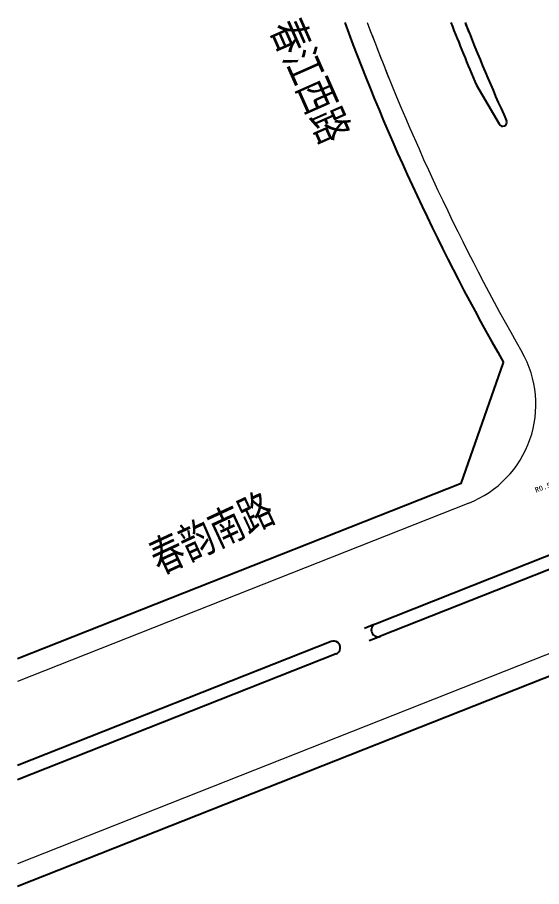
# Model space of a CAD drawing. Header units: millimetres. Extents: x 6299 to 195995, y 19522 to 226352.
# Drawn here: x 10130.2 to 10229.2, y 22341 to 22505.1 of the extents above; entities that cross this region are included whole.
import ezdxf

# ---------------------------------------------------------------- set-up
doc = ezdxf.new("R2010")
doc.units = ezdxf.units.MM
doc.linetypes.add('DASHDOT', pattern=[25.399999999999995, 12.7, -6.349999999999998, 0, -6.349999999999998])
for name, color, linetype in [('@-拆绿化长度', 5, 'Continuous'), ('@-道路名称', 7, 'Continuous'), ('@-道路红线', 1, 'Continuous'), ('@-隔离岛标注', 7, 'Continuous'), ('RD-中线', 1, 'DASHDOT')]:
    doc.layers.add(name, color=color, linetype=linetype)
doc.layers.add('@-路缘石', color=7, linetype='Continuous', lineweight=0)
doc.styles.add('--黑体', font='simhei.ttf')
doc.styles.add('HZTXT', font='', dxfattribs={"width": 0.7, "height": 0.2})
doc.styles.get('HZTXT').set_extended_font_data('NSimSun')
doc.dimstyles.new('标志标注', dxfattribs={"dimtxt": 1, "dimasz": 0.5, "dimexe": 0, "dimexo": 0, "dimgap": 0.25, "dimtad": 1, "dimzin": 0, "dimdsep": 46, "dimtxsty": '--黑体', "dimblk": 'ARCHTICK', "dimcen": 0.09, "dimadec": 0, "dimazin": 0, "dimtfac": 1, "dimtix": 1, "dimtmove": 2, "dimatfit": 0, "dimfxl": 1, "dimtolj": 1, "dimtzin": 0, "dimarcsym": 0})

# ---------------------------------------------------------------- blocks, each defined once
blk = doc.blocks.new('*D26')
at = {"layer": '@-隔离岛标注', "color": 0, "lineweight": -2, "transparency": 16777216}
for p, q in [((10231.96735409391, 22417.28796380958), (10231.02825288852, 22416.94432311637)), ((10233.37600590201, 22417.80342484939), (10232.90645529931, 22417.63160450279))]:
    blk.add_line(p, q, dxfattribs=at)
at = {"layer": '@-隔离岛标注', "color": 0, "transparency": 16777216}
blk.add_solid([(10231.91008064505, 22417.44448067715), (10232.02462754279, 22417.13144694201), (10232.90645529931, 22417.63160450279)], dxfattribs=at)
at = {"layer": 'Defpoints', "color": 0, "transparency": 16777216}
for p in [(10232.90645529931, 22417.63160450279, 3.54891667e-08), (10233.37600590201, 22417.80342484939, 3.54891667e-08)]:
    blk.add_point(p, dxfattribs=at)
at = {"layer": '@-隔离岛标注', "color": 0, "transparency": 16777216, "insert": (10229.7775361161, 22416.48665446875), "char_height": 1, "attachment_point": 5, "rotation": 20.098840697055024, "style": '--黑体'}
blk.add_mtext('\\A1;R0.50', dxfattribs=at)

msp = doc.modelspace()

# ---------------------------------------------------------------- linework, layer by layer
at = {"layer": '@-拆绿化长度', "color": 8, "linetype": 'Continuous', "ltscale": 0.01, "elevation": 3.54891667e-08, "flags": 128}
for points in [[(10197.34486403381, 22390.4009354045), (10195.71722718812, 22389.75805260137)], [(10197.80990313258, 22390.5846162054), (10197.34486403381, 22390.4009354045)], [(10198.24089029051, 22388.06690116432), (10196.63563119259, 22387.43285710753)], [(10198.72830713705, 22388.25942071155), (10198.24089029051, 22388.06690116432)]]:
    msp.add_lwpolyline(points, dxfattribs=at)
at = {"layer": '@-路缘石', "color": 0, "elevation": 3.54891667e-08}
for points in [[(10196.2559064393, 22504.08654489187, 0.04045136979456102), (10225.4492666269, 22441.94754714813)], [(10196.2559064393, 22504.08654489187, 0.006768970128637218), (10200.43709950376, 22493.36636412966)], [(10215.44072893069, 22413.40730838574, 0.4570145024453364), (10225.4492666269, 22441.94754714813)]]:
    msp.add_lwpolyline(points, format="xyb", dxfattribs=at)
for points in [[(10215.44072893069, 22413.40730838574), (10130.17856061122, 22379.73051990856)], [(10232.61436667004, 22385.78482997518), (10130.17856061122, 22345.32481070606)]]:
    msp.add_lwpolyline(points, dxfattribs=at)
at = {"layer": '@-道路红线', "elevation": 3.54891667e-08}
for points in [[(10191.98737622337, 22504.08654489187, 0.04132525292442315), (10221.97811268051, 22439.9598121858)], [(10191.98737622336, 22504.08654489187, 0.04132525292442968), (10221.97811268051, 22439.9598121858)]]:
    msp.add_lwpolyline(points, format="xyb", dxfattribs=at)
for points in [[(10213.97128252355, 22417.12762117588), (10221.97811268051, 22439.9598121858)], [(10213.97128252355, 22417.12762117588), (10221.97811268051, 22439.9598121858)], [(10213.97128252355, 22417.12762117589), (10130.17856061122, 22384.03123355887)], [(10237.40609751773, 22383.37675064769), (10130.17856061122, 22341.02409705578)]]:
    msp.add_lwpolyline(points, dxfattribs=at)
at = {"layer": 'RD-中线', "color": 3, "linetype": 'Continuous', "elevation": 3.54891667e-08}
for points in [[(10216.86951912481, 22492.26860573766), (10221.16467088964, 22484.9602454441)], [(10236.40814833034, 22405.83012267955), (10219.69671481013, 22399.22945296984)], [(10237.32655233481, 22403.50492718571), (10220.6151188146, 22396.904257476)], [(10219.69671481013, 22399.22945296984), (10197.80990313258, 22390.5846162054)], [(10220.6151188146, 22396.904257476), (10198.72830713705, 22388.25942071155)], [(10189.43919935476, 22387.27836178931), (10130.17856061122, 22363.87163832303)], [(10190.35760335922, 22384.95316629547), (10130.17856061122, 22361.18369229159)]]:
    msp.add_lwpolyline(points, dxfattribs=at)
at = {"layer": 'RD-中线', "color": 3, "linetype": 'Continuous'}
for centre, radius, start, end in [((10593.87971134387, 22653.0280494839, 3.54891667e-08), 409.8539786200154, 201.3092344399106, 203.0936952900757), ((10594.2593734307, 22653.14438689589, 3.54891667e-08), 407.7500000000894, 201.4421636455197, 204.2649645746085), ((10594.25937343059, 22653.14438689586, 3.54891667e-08), 407.749999999975, 201.4421636455197, 201.6969942912204), ((10594.25937343059, 22653.14438689586, 3.54891667e-08), 407.749999999975, 201.4421636455197, 201.6969942912204), ((10221.84841194501, 22485.26846317431, 3.54891667e-08), 0.7500000000032009, 204.2649645746085, 24.26496457460854), ((10198.26910513482, 22389.42201845847, 5.340650850359199e-08), 1.249999999998959, 111.552992172849, 291.552992172849), ((10189.89840135699, 22386.1157640424, 3.54891667e-08), 1.24999999999896, 291.5529921724613, 111.5529921724613)]:
    msp.add_arc(centre, radius, start, end, dxfattribs=at)

# ---------------------------------------------------------------- texts
at = {"layer": '@-道路名称', "color": 7, "style": 'HZTXT', "width": 0.75}
for s, rotation, p in [('春江西路', 293.8559425159405, (10177.86068511413, 22503.16053381919, 3.40696001e-08)), ('春韵南路', 24.87476279527703, (10156.97444649253, 22399.85847947413, 3.40696001e-08))]:
    msp.add_text(s, height=6, rotation=rotation, dxfattribs=at).set_placement(p)

# ---------------------------------------------------------------- dimensions: what is measured, and where the dimension line sits
at = {"layer": '@-隔离岛标注'}
dim = msp.add_radius_dim(center=(10233.37600590201, 22417.80342484939, 3.54891667e-08), mpoint=(10232.90645529931, 22417.63160450279, 3.54891667e-08), dimstyle='标志标注', override={"dimasz": 1, "dimsah": 1}, dxfattribs=at)
dim.commit()
dim.dimension.update_dxf_attribs({"geometry": '*D26', "text_midpoint": (10229.7775361161, 22416.48665446875), "dimtype": 164})

doc.saveas('drawing.dxf')
